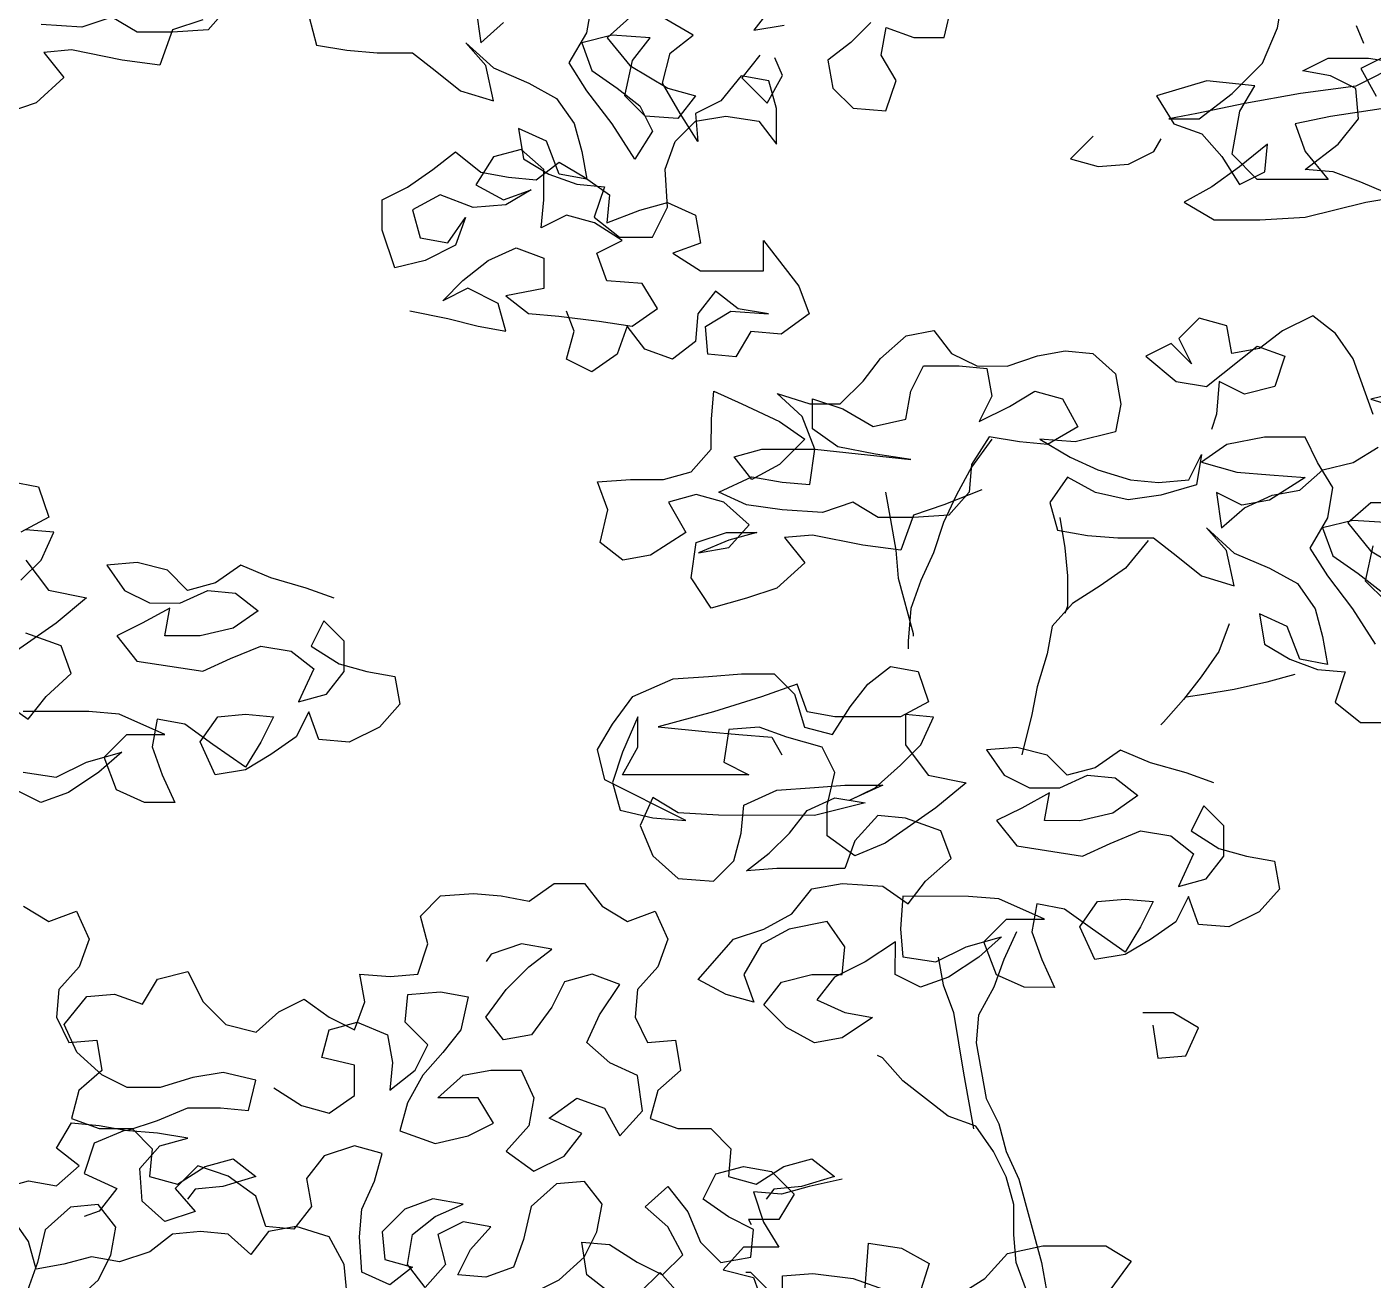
# Model space of a CAD drawing. Header units: inches. Extents: x 350994 to 353538, y 1581369 to 1583842.
# Drawn here: x 351475.996 to 351476.863, y 1583493.299 to 1583494.107 of the extents above; entities that cross this region are included whole.
import ezdxf

# ---------------------------------------------------------------- set-up
doc = ezdxf.new("R2010")
doc.units = ezdxf.units.IN
doc.header["$MEASUREMENT"] = 0
doc.linetypes.add('1', pattern=[0])
doc.layers.add('FOREST', color=96, linetype='Continuous')
doc.layers.add('TREE', color=81, linetype='1')

# ---------------------------------------------------------------- blocks, each defined once
blk = doc.blocks.new('TREE_4')
at = {"color": 94}
for points in [[(-290.7, 8911.9), (-290.6, 8946.6), (-255.9, 8949.4), (-209.7, 8943.6), (-169.2, 8929.1)], [(-198.1, 8908.9), (-195.2, 8943.6), (-192.3, 8984.1), (-154.7, 8978.3), (-122.9, 8960.9), (-134.5, 8923.3)], [(-91.2, 8923.3), (-59.3, 8943.5), (-33.3, 8972.4), (7.2, 8981), (79.5, 8980.9), (108.4, 8963.6), (85.2, 8931.8)], [(-930.4, 7421), (-953.5, 7397.9), (-979.6, 7377.7), (-973.8, 7345.9), (-950.7, 7322.7), (-913.1, 7319.8), (-901.5, 7354.5), (-918.8, 7383.4), (-913, 7415.2), (-881.2, 7403.6), (-846.5, 7403.6), (-837.8, 7441.1)], [(-1694.8, 7424.1), (-1729.5, 7412.6), (-1744, 7372.1), (-1787.4, 7377.9), (-1845.2, 7389.6), (-1877, 7386.7), (-1853.9, 7357.8), (-1885.7, 7328.9), (-1920.4, 7317.3), (-1960.9, 7305.8), (-1984, 7340.5), (-1978.2, 7381), (-1943.5, 7392.5), (-1908.8, 7392.5), (-1940.6, 7383.9), (-1975.3, 7369.4), (-1940.6, 7375.2), (-1917.5, 7401.2), (-1946.4, 7427.2)], [(-1665.9, 7438.5), (-1689, 7412.5), (-1729.5, 7409.7), (-1770, 7409.7), (-1798.9, 7427.1), (-1833.6, 7415.6), (-1879.9, 7418.5)], [(-1573.4, 7426.9), (-1564.7, 7395.1), (-1530, 7389.3), (-1495.4, 7386.3), (-1454.9, 7386.3), (-1428.9, 7366), (-1400, 7342.9), (-1362.4, 7331.3), (-1371, 7371.8), (-1394.1, 7397.8), (-1362.4, 7368.9), (-1321.9, 7351.5), (-1290.1, 7334.1), (-1269.9, 7305.2), (-1261.3, 7273.4), (-1255.5, 7241.6), (-1287.3, 7247.4), (-1301.7, 7285), (-1333.5, 7299.5), (-1327.8, 7264.8), (-1298.9, 7247.4), (-1267.1, 7235.8), (-1235.3, 7232.9), (-1246.9, 7198.2), (-1218, 7175), (-1180.4, 7175), (-1163, 7209.7), (-1165.9, 7253), (-1154.3, 7284.8), (-1131.1, 7307.9), (-1096.4, 7313.7), (-1058.8, 7307.9), (-1038.6, 7281.8), (-1038.6, 7322.3), (-1047.2, 7354.1), (-1079, 7359.9), (-1102.2, 7331.1), (-1131.1, 7316.6), (-1128.3, 7284.8), (-1148.5, 7316.6), (-1168.7, 7351.4), (-1160, 7386), (-1133.9, 7406.3), (-1168.6, 7426.5)], [(-1206.2, 7426.6), (-1232.2, 7403.5), (-1206.2, 7371.6), (-1162.9, 7345.6), (-1131.1, 7336.9), (-1151.4, 7310.9), (-1188.9, 7313.8), (-1212.1, 7336.9), (-1203.3, 7377.4), (-1183.1, 7403.4), (-1226.4, 7406.3), (-1261.1, 7397.7), (-1249.6, 7365.9), (-1220.7, 7345.6), (-1194.7, 7325.4), (-1180.3, 7296.4), (-1200.6, 7264.6), (-1226.5, 7305.1), (-1255.4, 7342.8), (-1275.6, 7374.6), (-1255.4, 7409.3), (-1249.5, 7443.9)], [(-1382.5, 7438.3), (-1376.8, 7397.8), (-1350.8, 7420.9)], [(-1044.3, 7438), (-1064.5, 7412), (-1029.8, 7417.7)], [(-340.6, 7382.9), (-369.5, 7368.4), (-352.2, 7336.6)], [(-346.4, 7322.2), (-404.3, 7313.5), (-444.7, 7304.9), (-433.2, 7273.1), (-407.2, 7241.3), (-488.2, 7241.3), (-517.1, 7270.3), (-508.3, 7319.4), (-491, 7348.3), (-545.9, 7354.1), (-603.7, 7336.8), (-583.5, 7305), (-551.7, 7293.4), (-528.6, 7267.4), (-508.4, 7235.6), (-479.5, 7250), (-476.6, 7281.8), (-508.4, 7255.8), (-540.2, 7232.7), (-572, 7215.4), (-537.4, 7195.1), (-485.3, 7195.1), (-433.3, 7197.9), (-363.9, 7215.2), (-329.2, 7220.9), (-369.6, 7238.3), (-401.4, 7249.9), (-433.2, 7252.8), (-395.6, 7281.7), (-372.5, 7310.6), (-375.3, 7345.3), (-404.2, 7359.8), (-436, 7365.6), (-407.1, 7380), (-360.8, 7380), (-323.2, 7374.2), (-375.3, 7348.2), (-438.9, 7339.6), (-502.5, 7328.1), (-557.5, 7316.6), (-589.3, 7310.8), (-554.6, 7310.8), (-517, 7339.7), (-482.3, 7374.3), (-464.9, 7414.8), (-453.3, 7484.2)], [(-375.2, 7417.6), (-366.6, 7397.3)], [(-1057.6, 7383.5), (-1077.9, 7357.5), (-1049, 7328.6), (-1031.6, 7360.4), (-1040.3, 7380.6)], [(-676.1, 7290.7), (-702.1, 7264.7), (-670.3, 7256), (-635.6, 7258.8), (-606.7, 7273.2), (-598, 7287.7)], [(-1458, 7090.7), (-1414.6, 7082), (-1379.9, 7073.3), (-1348.1, 7067.5), (-1356.8, 7099.3), (-1391.5, 7116.7), (-1420.4, 7102.3), (-1397.2, 7125.4), (-1368.3, 7148.5), (-1336.5, 7162.9), (-1304.7, 7151.3), (-1304.7, 7116.6), (-1348.1, 7108), (-1322.1, 7087.7), (-1287.4, 7084.8), (-1241.2, 7079), (-1203.6, 7073.2), (-1174.6, 7093.4), (-1192, 7122.3), (-1232.4, 7125.2), (-1244, 7157), (-1215, 7171.5), (-1246.8, 7191.7), (-1278.6, 7200.4), (-1307.6, 7186), (-1304.6, 7217.8), (-1304.6, 7252.5), (-1330.6, 7275.7), (-1362.4, 7267), (-1382.7, 7235.2), (-1350.9, 7217.9), (-1319.1, 7229.4), (-1348, 7212.1), (-1385.6, 7209.2), (-1423.2, 7223.7), (-1455, 7206.4), (-1446.3, 7174.6), (-1414.5, 7168.8), (-1394.3, 7197.7), (-1405.9, 7165.9), (-1440.6, 7148.5), (-1475.3, 7139.9), (-1489.7, 7183.3), (-1489.7, 7218), (-1460.7, 7232.4), (-1431.8, 7252.6), (-1405.8, 7272.8), (-1376.9, 7249.7), (-1345.1, 7243.9), (-1313.3, 7240.9), (-1287.2, 7261.2), (-1258.3, 7243.8), (-1229.5, 7223.5), (-1232.4, 7191.7), (-1194.8, 7206.1), (-1163, 7214.8), (-1131.2, 7200.3), (-1125.4, 7168.5), (-1157.2, 7157), (-1125.4, 7136.7), (-1053.2, 7136.6), (-1053.1, 7171.3), (-1012.7, 7119.2), (-1001.2, 7087.4), (-1033, 7064.3), (-1067.7, 7067.2), (-1085.1, 7038.3), (-1116.9, 7041.3), (-1119.7, 7073.1), (-1090.8, 7090.4), (-1047.4, 7087.5), (-1082.1, 7093.3), (-1108.1, 7113.5), (-1128.4, 7087.5), (-1131.3, 7055.7), (-1157.3, 7035.5), (-1189.1, 7047.1), (-1209.4, 7073.2), (-1220.9, 7041.4), (-1249.9, 7021.2), (-1278.8, 7035.6), (-1270.1, 7067.4), (-1278.7, 7090.6)], [(-803.6, 6886), (-847, 6868.7), (-881.7, 6857.1), (-896.2, 6816.7), (-939.6, 6822.5), (-997.4, 6834.1), (-1029.2, 6831.3), (-1006.1, 6802.3), (-1037.9, 6773.4), (-1072.7, 6761.9), (-1113.1, 6750.4), (-1136.2, 6785.1), (-1130.4, 6825.6), (-1095.7, 6837.1), (-1061, 6837.1), (-1092.8, 6828.4), (-1127.5, 6814), (-1092.8, 6819.8), (-1069.7, 6845.8), (-1098.6, 6871.8), (-1130.4, 6880.5), (-1162.2, 6871.9), (-1142, 6837.1), (-1182.5, 6811.2), (-1214.3, 6805.4), (-1240.3, 6825.7), (-1231.6, 6863.2), (-1243.1, 6895.1), (-1205.5, 6897.9), (-1167.9, 6897.9), (-1136.1, 6906.5), (-1113, 6932.5), (-1112.9, 6967.2), (-1110, 6999), (-1078.2, 6984.5), (-1034.9, 6964.3), (-1006, 6944), (-1034.9, 6915.1), (-1066.7, 6897.8), (-1087, 6923.8), (-1055.1, 6932.5), (-994.4, 6932.4), (-884.6, 6920.8), (-925, 6926.6), (-968.4, 6935.3), (-997.3, 6955.6), (-997.3, 6990.2), (-962.6, 6978.7), (-927.9, 6958.4), (-890.3, 6967), (-884.5, 6998.8), (-870, 7027.7), (-829.5, 7027.7), (-797.7, 7024.8), (-792, 6993), (-806.5, 6964.1), (-771.8, 6981.4), (-742.8, 6998.7), (-711, 6990), (-693.7, 6958.2), (-728.4, 6938), (-760.2, 6940.9), (-794.9, 6946.7), (-815.2, 6914.9), (-818.1, 6883.1), (-841.3, 6857.1), (-881.7, 6854.3), (-922.2, 6854.3), (-951.1, 6871.7), (-985.8, 6860.1), (-1032.1, 6863.1), (-1072.6, 6868.9), (-1104.3, 6883.4), (-1066.7, 6900.7), (-1032.1, 6894.9), (-1000.3, 6891.9), (-994.4, 6932.4), (-1008.9, 6970), (-1037.7, 6996.1), (-1000.2, 6984.5), (-965.5, 6984.4), (-939.4, 7010.4), (-919.2, 7036.4), (-890.2, 7062.4), (-858.4, 7068.2), (-838.2, 7042.1), (-809.3, 7027.7), (-774.6, 7027.6), (-739.9, 7039.2), (-708.1, 7044.9), (-676.3, 7042), (-650.3, 7018.8), (-644.5, 6984.1), (-650.3, 6952.3), (-696.6, 6940.8), (-737.1, 6943.8), (-702.4, 6923.5), (-670.6, 6909), (-633.1, 6897.4), (-601.2, 6894.5), (-566.6, 6897.3), (-552.1, 6926.2), (-557.9, 6891.5), (-598.4, 6880), (-636, 6874.3), (-673.5, 6883), (-705.3, 6900.4), (-725.6, 6871.5), (-717, 6839.6), (-682.3, 6833.8), (-647.6, 6830.9), (-607.1, 6830.9), (-581.1, 6810.6), (-552.2, 6787.5), (-514.6, 6775.9), (-523.3, 6816.3), (-546.4, 6842.4), (-514.6, 6813.4), (-474.1, 6796.1), (-442.3, 6778.7), (-422.1, 6749.7), (-413.5, 6717.9), (-407.7, 6686.1), (-439.5, 6691.9), (-453.9, 6729.5), (-485.7, 6744), (-480, 6709.3), (-451.1, 6691.9), (-419.3, 6680.4), (-387.5, 6677.4), (-399.1, 6642.7), (-370.2, 6619.6), (-332.6, 6619.6)], [(-320.8, 6871.1), (-358.4, 6871.1), (-384.4, 6848), (-358.5, 6816.2), (-315.1, 6790.1)], [(-341.2, 6758.3), (-364.3, 6781.5), (-355.6, 6822)], [(-335.3, 6848), (-378.7, 6850.9), (-413.4, 6842.3), (-401.8, 6810.4), (-372.9, 6790.2), (-346.9, 6769.9)], [(-352.8, 6709.2), (-378.8, 6749.7), (-407.6, 6787.3), (-427.8, 6819.1), (-407.6, 6853.8), (-401.8, 6888.5), (-419.1, 6917.4), (-433.5, 6946.4), (-479.8, 6946.4), (-523.1, 6937.8), (-552.1, 6917.6), (-511.6, 6906), (-474, 6903), (-433.5, 6900.1), (-474.1, 6874.1), (-505.9, 6868.4), (-534.8, 6882.8), (-529, 6842.4), (-503, 6865.5), (-471.2, 6879.9), (-439.3, 6885.7), (-413.3, 6908.8), (-378.6, 6917.4), (-349.7, 6934.7)], [(-323.6, 6998.3), (-358.3, 6989.7), (-320.7, 6978.1)], [(-355.4, 6972.3), (-378.5, 7035.9), (-398.7, 7064.9), (-424.7, 7085.1), (-459.4, 7067.8), (-485.5, 7047.6), (-517.3, 7041.9), (-523, 7073.7), (-554.8, 7082.4), (-578, 7059.3), (-563.5, 7030.3), (-586.6, 7053.5), (-615.6, 7039.1), (-580.9, 7010.1), (-546.2, 7004.3), (-488.3, 7050.5), (-456.6, 7038.9), (-468.1, 7004.2), (-502.9, 6995.6), (-531.8, 7010.1), (-534.7, 6972.5), (-540.5, 6955.1)], [(-792, 6943.8), (-815.2, 6912), (-832.6, 6880.2), (-847.1, 6848.4), (-858.6, 6813.8), (-873.1, 6782), (-884.7, 6750.2), (-887.7, 6712.6), (-887.7, 6703.9)], [(-1544.7, 6761.9), (-1576.5, 6773.5), (-1617, 6785.1), (-1651.6, 6799.6), (-1680.6, 6779.4), (-1712.4, 6770.8), (-1735.5, 6793.9), (-1770.2, 6802.6), (-1804.9, 6799.8), (-1784.7, 6770.8), (-1755.8, 6756.4), (-1721.1, 6756.3), (-1689.3, 6770.8), (-1657.5, 6767.8), (-1631.5, 6747.6), (-1660.4, 6727.4), (-1698, 6718.7), (-1738.5, 6718.8), (-1732.6, 6750.6), (-1764.5, 6733.2), (-1793.4, 6718.8), (-1770.3, 6689.9), (-1695.1, 6678.2), (-1663.3, 6692.7), (-1628.6, 6707.1), (-1593.9, 6701.3), (-1567.9, 6681), (-1585.3, 6643.4), (-1553.5, 6652.1), (-1533.2, 6678.1), (-1533.2, 6712.8), (-1556.3, 6735.9), (-1570.8, 6707), (-1539, 6686.8), (-1507.2, 6678.1), (-1475.4, 6672.3), (-1469.6, 6640.4), (-1492.8, 6614.4), (-1527.5, 6597.1), (-1562.2, 6600.1), (-1573.7, 6631.9), (-1588.2, 6603), (-1617.1, 6582.8), (-1646.1, 6565.4), (-1680.8, 6559.7), (-1698.1, 6597.3), (-1677.8, 6626.2), (-1646, 6629), (-1614.2, 6626.1), (-1628.7, 6597.2), (-1646.1, 6568.3), (-1683.6, 6594.4), (-1715.4, 6617.5), (-1747.2, 6623.4), (-1753, 6591.6), (-1741.5, 6559.7), (-1727.1, 6527.9), (-1761.8, 6528), (-1793.6, 6542.4), (-1808, 6580), (-1781.9, 6606), (-1738.6, 6606), (-1790.6, 6629.2), (-1825.3, 6632.1), (-1900.5, 6632.2)], [(-1900.5, 6562.8), (-1862.9, 6557), (-1828.2, 6574.3), (-1787.7, 6585.8), (-1813.8, 6562.7), (-1848.5, 6539.6), (-1880.3, 6528.1), (-1909.2, 6542.5)], [(-1923.6, 6643.8), (-1894.7, 6623.5), (-1874.4, 6649.5), (-1845.5, 6675.5), (-1857, 6707.3), (-1897.5, 6721.8)], [(-1903.2, 6782.5), (-1880.1, 6805.6), (-1865.6, 6837.4), (-1897.4, 6840.3)], [(-1897.4, 6805.6), (-1871.4, 6770.9), (-1828, 6762.2), (-1862.8, 6733.3), (-1920.6, 6692.9)], [(-1914.7, 6895.3), (-1882.9, 6889.5), (-1871.3, 6854.8), (-1903.2, 6837.4)], [(-913.5, 6883.2), (-907.8, 6851.4), (-902, 6816.7), (-899.2, 6784.9), (-881.9, 6721.3), (-881.9, 6718.4)], [(-714, 6854.1), (-708.3, 6819.4), (-705.4, 6787.6), (-705.5, 6752.9), (-708.4, 6744.2)], [(-612.9, 6828), (-638.9, 6796.2), (-667.9, 6776), (-699.7, 6755.8), (-722.8, 6729.8), (-728.6, 6698), (-740.2, 6660.4), (-746.1, 6628.6), (-757.7, 6582.4)], [(-520.4, 6732.5), (-532, 6700.7), (-552.3, 6671.8), (-572.6, 6645.8), (-595.7, 6619.8), (-598.6, 6616.9)], [(-538, 6550.4), (-569.7, 6561.9), (-610.2, 6573.5), (-644.9, 6588), (-673.8, 6567.8), (-705.6, 6559.2), (-728.8, 6582.3), (-763.4, 6591), (-798.1, 6588.2), (-777.9, 6559.2), (-749, 6544.8), (-714.3, 6544.7), (-682.5, 6559.2), (-650.7, 6556.2), (-624.7, 6536), (-653.6, 6515.8), (-691.2, 6507.1), (-731.7, 6507.2), (-725.9, 6539), (-757.7, 6521.6), (-786.6, 6507.2), (-763.5, 6478.3), (-688.4, 6466.6), (-656.6, 6481.1), (-621.9, 6495.5), (-587.2, 6489.7), (-561.2, 6469.4), (-578.5, 6431.8), (-546.7, 6440.5), (-526.5, 6466.5), (-526.4, 6501.2), (-549.5, 6524.3), (-564, 6495.4), (-532.2, 6475.2), (-500.4, 6466.5), (-468.6, 6460.7), (-462.9, 6428.8), (-486, 6402.8), (-520.8, 6385.5), (-555.5, 6388.5), (-567, 6420.3), (-581.5, 6391.4), (-610.4, 6371.2), (-639.3, 6353.8), (-674, 6348.1), (-691.3, 6385.7), (-671.1, 6414.6), (-639.3, 6417.4), (-607.5, 6414.5), (-622, 6385.6), (-639.3, 6356.7), (-676.9, 6382.8), (-708.7, 6405.9), (-740.5, 6411.8), (-746.3, 6380), (-734.7, 6348.1), (-720.3, 6316.3), (-755, 6316.4), (-786.8, 6330.8), (-801.2, 6368.4), (-775.2, 6394.4), (-731.8, 6394.4), (-783.8, 6417.6), (-818.5, 6420.5), (-893.7, 6420.6), (-896.6, 6383), (-893.8, 6351.2), (-856.2, 6345.4), (-821.5, 6362.7), (-781, 6374.2), (-807, 6351.1), (-841.7, 6328), (-873.6, 6316.5), (-902.5, 6330.9), (-902.4, 6368.5), (-937.1, 6345.4), (-971.9, 6328.1), (-992.1, 6302.1), (-960.3, 6287.6), (-928.5, 6281.8), (-963.2, 6258.7), (-995.1, 6253), (-1026.8, 6270.3), (-1052.8, 6296.4), (-1032.6, 6322.4), (-997.9, 6331), (-963.2, 6331), (-960.3, 6362.8), (-980.5, 6391.7), (-1023.8, 6383.1), (-1055.7, 6365.8), (-1075.9, 6331.1), (-1064.4, 6299.3), (-1096.2, 6308), (-1128, 6325.4), (-1087.5, 6371.6), (-1052.8, 6383.1), (-1020.9, 6400.4), (-997.8, 6429.3), (-963.1, 6435.1), (-916.8, 6432.2), (-887.9, 6411.9), (-867.7, 6437.9), (-838.7, 6463.9), (-850.3, 6495.7), (-890.7, 6510.2), (-922.5, 6513.1), (-948.6, 6484.2), (-960.2, 6452.4), (-1038.2, 6452.5), (-1072.9, 6449.6), (-1046.9, 6469.9), (-1023.7, 6493), (-1003.5, 6519), (-971.7, 6533.4), (-937, 6527.6), (-994.8, 6513.2), (-1104.7, 6513.3), (-1150.9, 6516.2), (-1179.8, 6533.6), (-1194.3, 6501.8), (-1179.9, 6467.1), (-1151, 6441), (-1110.5, 6438.1), (-1087.4, 6461.2), (-1078.7, 6493), (-1075.8, 6524.8), (-1038.2, 6542.1), (-994.8, 6545), (-960.1, 6547.8), (-916.7, 6547.8), (-954.3, 6530.5), (-925.4, 6544.9), (-896.5, 6570.9), (-873.3, 6594), (-858.8, 6625.8), (-890.6, 6628.7), (-890.7, 6594), (-864.7, 6559.3), (-821.3, 6550.6), (-856, 6521.7), (-913.9, 6481.3), (-948.6, 6466.9), (-980.4, 6490), (-980.3, 6524.7), (-971.6, 6562.3), (-986.1, 6591.2), (-1026.5, 6602.8), (-1058.3, 6614.4), (-1093, 6611.6), (-1098.8, 6574), (-1069.9, 6559.5), (-1214.5, 6559.6), (-1197.1, 6591.4), (-1197.1, 6626.1), (-1214.5, 6585.7), (-1226.1, 6551), (-1217.4, 6519.2), (-1179.9, 6510.5), (-1142.3, 6507.5), (-1234.8, 6553.9), (-1243.4, 6588.6), (-1226, 6617.5), (-1202.9, 6649.3), (-1156.6, 6669.5), (-1116.1, 6672.3), (-1078.5, 6675.2), (-1040.9, 6675.1), (-1017.8, 6652), (-1006.3, 6614.4), (-974.5, 6605.7), (-954.2, 6637.5), (-934, 6663.5), (-907.9, 6683.7), (-876.1, 6677.9), (-864.6, 6643.2), (-896.4, 6625.9), (-971.6, 6625.9), (-1003.4, 6631.7), (-1014.9, 6663.5), (-1055.4, 6649.1), (-1110.4, 6631.8), (-1174, 6614.5), (-1116.2, 6608.7), (-1081.5, 6605.8), (-1043.9, 6602.9), (-1032.3, 6582.6)], [(-445.3, 6674.6), (-477.1, 6665.9), (-514.7, 6657.3), (-549.4, 6651.6), (-569.7, 6648.7)], [(-1900.1, 6409.3), (-1871.2, 6391.9), (-1839.4, 6403.5), (-1825, 6371.7), (-1836.6, 6339.9), (-1859.7, 6313.9), (-1862.6, 6282.1), (-1848.2, 6253.1), (-1816.4, 6256), (-1810.7, 6221.3), (-1836.7, 6198.2), (-1845.4, 6166.4), (-1813.6, 6154.8), (-1776, 6154.8), (-1752.9, 6131.6), (-1755.8, 6099.8), (-1724, 6091.1), (-1692.2, 6111.3), (-1660.4, 6120), (-1634.4, 6099.7), (-1672, 6088.2), (-1703.8, 6085.3), (-1712.5, 6073.8)], [(-1530.2, 5967.2), (-1533.1, 5999), (-1550.4, 6030.8), (-1588, 6042.4), (-1619.8, 6036.7), (-1640, 6010.7), (-1666, 6033.8), (-1697.8, 6036.8), (-1729.6, 6033.9), (-1755.7, 6013.7), (-1790.4, 6002.2), (-1822.2, 6008), (-1854, 5999.3), (-1885.8, 5993.6), (-1894.5, 6025.4), (-1914.7, 6054.3)], [(-1926.2, 6086.1), (-1894.4, 6094.8), (-1862.6, 6089), (-1836.6, 6112.1), (-1862.6, 6132.3), (-1845.2, 6161.2), (-1813.4, 6158.3), (-1781.6, 6152.5), (-1746.9, 6164), (-1712.2, 6178.4), (-1674.6, 6178.4), (-1642.8, 6175.5), (-1634.1, 6210.2), (-1671.6, 6218.9), (-1706.4, 6213.1), (-1743.9, 6201.6), (-1781.5, 6201.6), (-1810.4, 6216.1), (-1839.3, 6242.2), (-1853.8, 6274), (-1827.7, 6305.8), (-1795.9, 6308.6), (-1764.1, 6297), (-1746.7, 6325.9), (-1712, 6334.6), (-1694.7, 6299.9), (-1668.7, 6273.8), (-1634, 6265.1), (-1608, 6288.2), (-1579.1, 6302.7), (-1550.2, 6282.4), (-1521.3, 6267.9), (-1509.7, 6299.7), (-1515.4, 6331.5), (-1480.7, 6328.6), (-1448.9, 6331.4), (-1437.3, 6366.1), (-1446, 6397.9), (-1422.8, 6421.1), (-1385.2, 6423.9), (-1353.4, 6421), (-1321.6, 6415.2), (-1292.7, 6435.4), (-1258, 6435.4), (-1237.8, 6409.3), (-1208.9, 6391.9), (-1177.1, 6403.5), (-1162.6, 6371.7), (-1174.2, 6339.9), (-1197.4, 6313.9), (-1200.3, 6282.1), (-1185.9, 6253.1), (-1154.1, 6256), (-1148.3, 6221.3), (-1174.4, 6198.2), (-1183.1, 6166.4), (-1151.3, 6154.8), (-1113.7, 6154.8), (-1090.6, 6131.6), (-1093.5, 6099.8), (-1061.7, 6091.1), (-1029.9, 6111.3), (-998.1, 6120), (-972.1, 6099.7), (-1009.7, 6088.2), (-1041.5, 6085.3), (-1050.2, 6073.8)], [(-763.6, 6380), (-778.1, 6348.2), (-789.7, 6316.4), (-807.1, 6284.6), (-810, 6252.8), (-798.5, 6189.2), (-784.1, 6160.3), (-775.4, 6128.4), (-761, 6096.6), (-735.1, 6001.2), (-729.3, 5969.4), (-720.7, 5937.6), (-706.2, 5908.6), (-700.5, 5888.4)], [(-1613.8, 6201.5), (-1582.1, 6181.2), (-1550.3, 6172.5), (-1521.3, 6192.7), (-1521.3, 6227.4), (-1558.9, 6236.1), (-1550.2, 6267.9), (-1518.4, 6276.6), (-1483.7, 6262.1), (-1477.9, 6230.3), (-1480.8, 6198.5), (-1451.9, 6221.6), (-1437.4, 6250.5), (-1463.4, 6276.5), (-1460.5, 6308.3), (-1422.9, 6311.2), (-1391.1, 6305.4), (-1399.8, 6267.8), (-1420.1, 6241.8), (-1443.2, 6215.8), (-1460.6, 6184), (-1469.3, 6152.2), (-1428.9, 6137.7), (-1391.3, 6146.4), (-1362.3, 6160.8), (-1379.7, 6189.7), (-1425.9, 6189.8), (-1397, 6215.7), (-1365.2, 6221.5), (-1330.5, 6221.5), (-1316, 6189.7), (-1321.9, 6157.9), (-1347.9, 6129), (-1316.1, 6105.8), (-1281.4, 6123.1), (-1261.1, 6149.1), (-1298.7, 6166.5), (-1266.9, 6189.6), (-1235.1, 6178), (-1217.8, 6146.2), (-1191.7, 6175.1), (-1197.5, 6215.6), (-1229.3, 6230), (-1255.3, 6253.2), (-1240.8, 6285), (-1217.6, 6319.7), (-1249.4, 6331.3), (-1281.2, 6322.6), (-1295.7, 6293.7), (-1318.9, 6261.9), (-1350.7, 6256.2), (-1370.9, 6282.2), (-1347.7, 6314), (-1321.7, 6340), (-1295.7, 6360.2), (-1330.3, 6366), (-1365, 6354.5), (-1370.8, 6345.8)], [(-853.3, 6351.1), (-847.5, 6319.3), (-836, 6287.5), (-824.5, 6218.1), (-813, 6154.5)], [(-607.6, 6272.9), (-601.9, 6235.3), (-570, 6238.1), (-555.6, 6269.9), (-584.5, 6287.3), (-619.2, 6287.3)], [(-729.4, 5908.7), (-749.6, 5934.7), (-752.4, 5969.4), (-764, 6001.2), (-766.8, 6033), (-766.8, 6067.7), (-775.5, 6099.5), (-789.9, 6128.5), (-810.1, 6157.4), (-841.9, 6169), (-893.9, 6209.5), (-917, 6235.5), (-922.8, 6238.4)], [(-1316.3, 5967), (-1287.3, 5981.5), (-1258.4, 6007.4), (-1243.9, 6036.3), (-1238.1, 6068.1), (-1258.3, 6094.2), (-1290.1, 6091.3), (-1319.1, 6065.3), (-1327.8, 6027.7), (-1339.4, 5996), (-1371.2, 5984.4), (-1403, 5987.3), (-1388.5, 6016.2), (-1365.3, 6042.2), (-1397.1, 6048.1), (-1426.1, 6033.6), (-1417.4, 5998.9), (-1440.6, 5972.9), (-1460.8, 5999), (-1455, 6033.6), (-1428.9, 6053.9), (-1397.1, 6068.3), (-1431.8, 6074.1), (-1463.6, 6062.6), (-1489.7, 6036.6), (-1486.8, 6004.8), (-1455, 5996.1), (-1481, 5975.8), (-1512.8, 5990.3), (-1515.7, 6030.8), (-1512.8, 6062.6), (-1498.3, 6094.4), (-1489.6, 6126.2), (-1521.4, 6134.9), (-1556.1, 6123.4), (-1576.3, 6097.4), (-1570.6, 6065.6), (-1590.9, 6039.6), (-1622.7, 6042.5), (-1634.2, 6077.2), (-1666, 6100.3), (-1700.7, 6111.9), (-1726.7, 6085.9), (-1703.6, 6059.9), (-1738.3, 6048.4), (-1764.3, 6071.5), (-1767.2, 6109.1), (-1744, 6135.1), (-1712.2, 6143.8), (-1746.9, 6149.6), (-1784.5, 6152.5), (-1819.2, 6138.1), (-1830.8, 6103.4), (-1793.2, 6086), (-1813.5, 6060), (-1830.8, 6054.2)], [(-1901.5, 5920.4), (-1872.6, 5940.6), (-1843.7, 5955), (-1814.7, 5981), (-1800.3, 6009.9), (-1794.5, 6041.7), (-1814.7, 6067.7), (-1846.5, 6064.9), (-1875.4, 6038.9), (-1884.1, 6001.3), (-1895.7, 5969.5), (-1927.5, 5958)], [(-963.4, 6096.8), (-1001, 6088.2), (-1032.8, 6079.5), (-1064.6, 6082.4), (-1053.1, 6047.7), (-1035.7, 6018.8), (-1076.2, 6018.8), (-1099.4, 5992.8), (-1064.7, 5984.1), (-1053.2, 5952.3)], [(-1148.6, 5964), (-1171.7, 5990), (-1194.8, 5966.9)], [(-1229.5, 5966.9), (-1255.5, 5987.2), (-1261.3, 6024.8), (-1229.5, 6021.9), (-1197.7, 6001.6), (-1168.8, 5987.1), (-1145.6, 6010.2), (-1162.9, 6042.1), (-1188.9, 6065.2), (-1162.9, 6088.3), (-1139.8, 6059.4), (-1125.4, 6024.7), (-1102.3, 6001.5), (-1067.6, 6007.3), (-1064.6, 6039.1), (-1093.5, 6053.6), (-1122.4, 6073.8), (-1108, 6102.7), (-1076.1, 6111.4), (-1044.3, 6105.6), (-1018.3, 6079.5), (-1035.7, 6050.6), (-1070.4, 6050.6), (-1067.5, 6044.9)], [(-891.3, 5885.7), (-917.3, 5908.8), (-943.3, 5937.8), (-978, 5949.4), (-1012.7, 5949.4), (-1044.5, 5966.8), (-1067.6, 5989.9), (-1073.4, 5989.9)]]:
    blk.add_lwpolyline(points, dxfattribs=at)

msp = doc.modelspace()

# ---------------------------------------------------------------- hatches: boundary and pattern name
at = {"layer": 'FOREST', "lineweight": 5}
h = msp.add_hatch(dxfattribs=at)
h.set_pattern_fill('ANSI31', color=96, scale=50, style=0)
h.paths.add_polyline_path([(351604.92742, 1583347.98001), (351663.00361, 1583522.95042), (351611.87793, 1583545.35936), (351490.29156, 1583598.08515), (351436.56964, 1583404.46462), (351529.74504, 1583373.17051)])
h.paths.add_polyline_path([(351517.5086, 1583480.13966), (351575.36575, 1583480.13966), (351575.36575, 1583465.13966), (351517.5086, 1583465.13966)], flags=24)

# ---------------------------------------------------------------- block references
at = {"layer": 'TREE', "lineweight": 5, "xscale": 0.0005632341344607994, "yscale": 0.0005632341490127146, "zscale": 0.0005632341444477617}
for p in [(351477.06355, 1583489.92993), (351476.64629, 1583488.26244)]:
    msp.add_blockref('TREE_4', p, dxfattribs=at)

doc.saveas('drawing.dxf')
